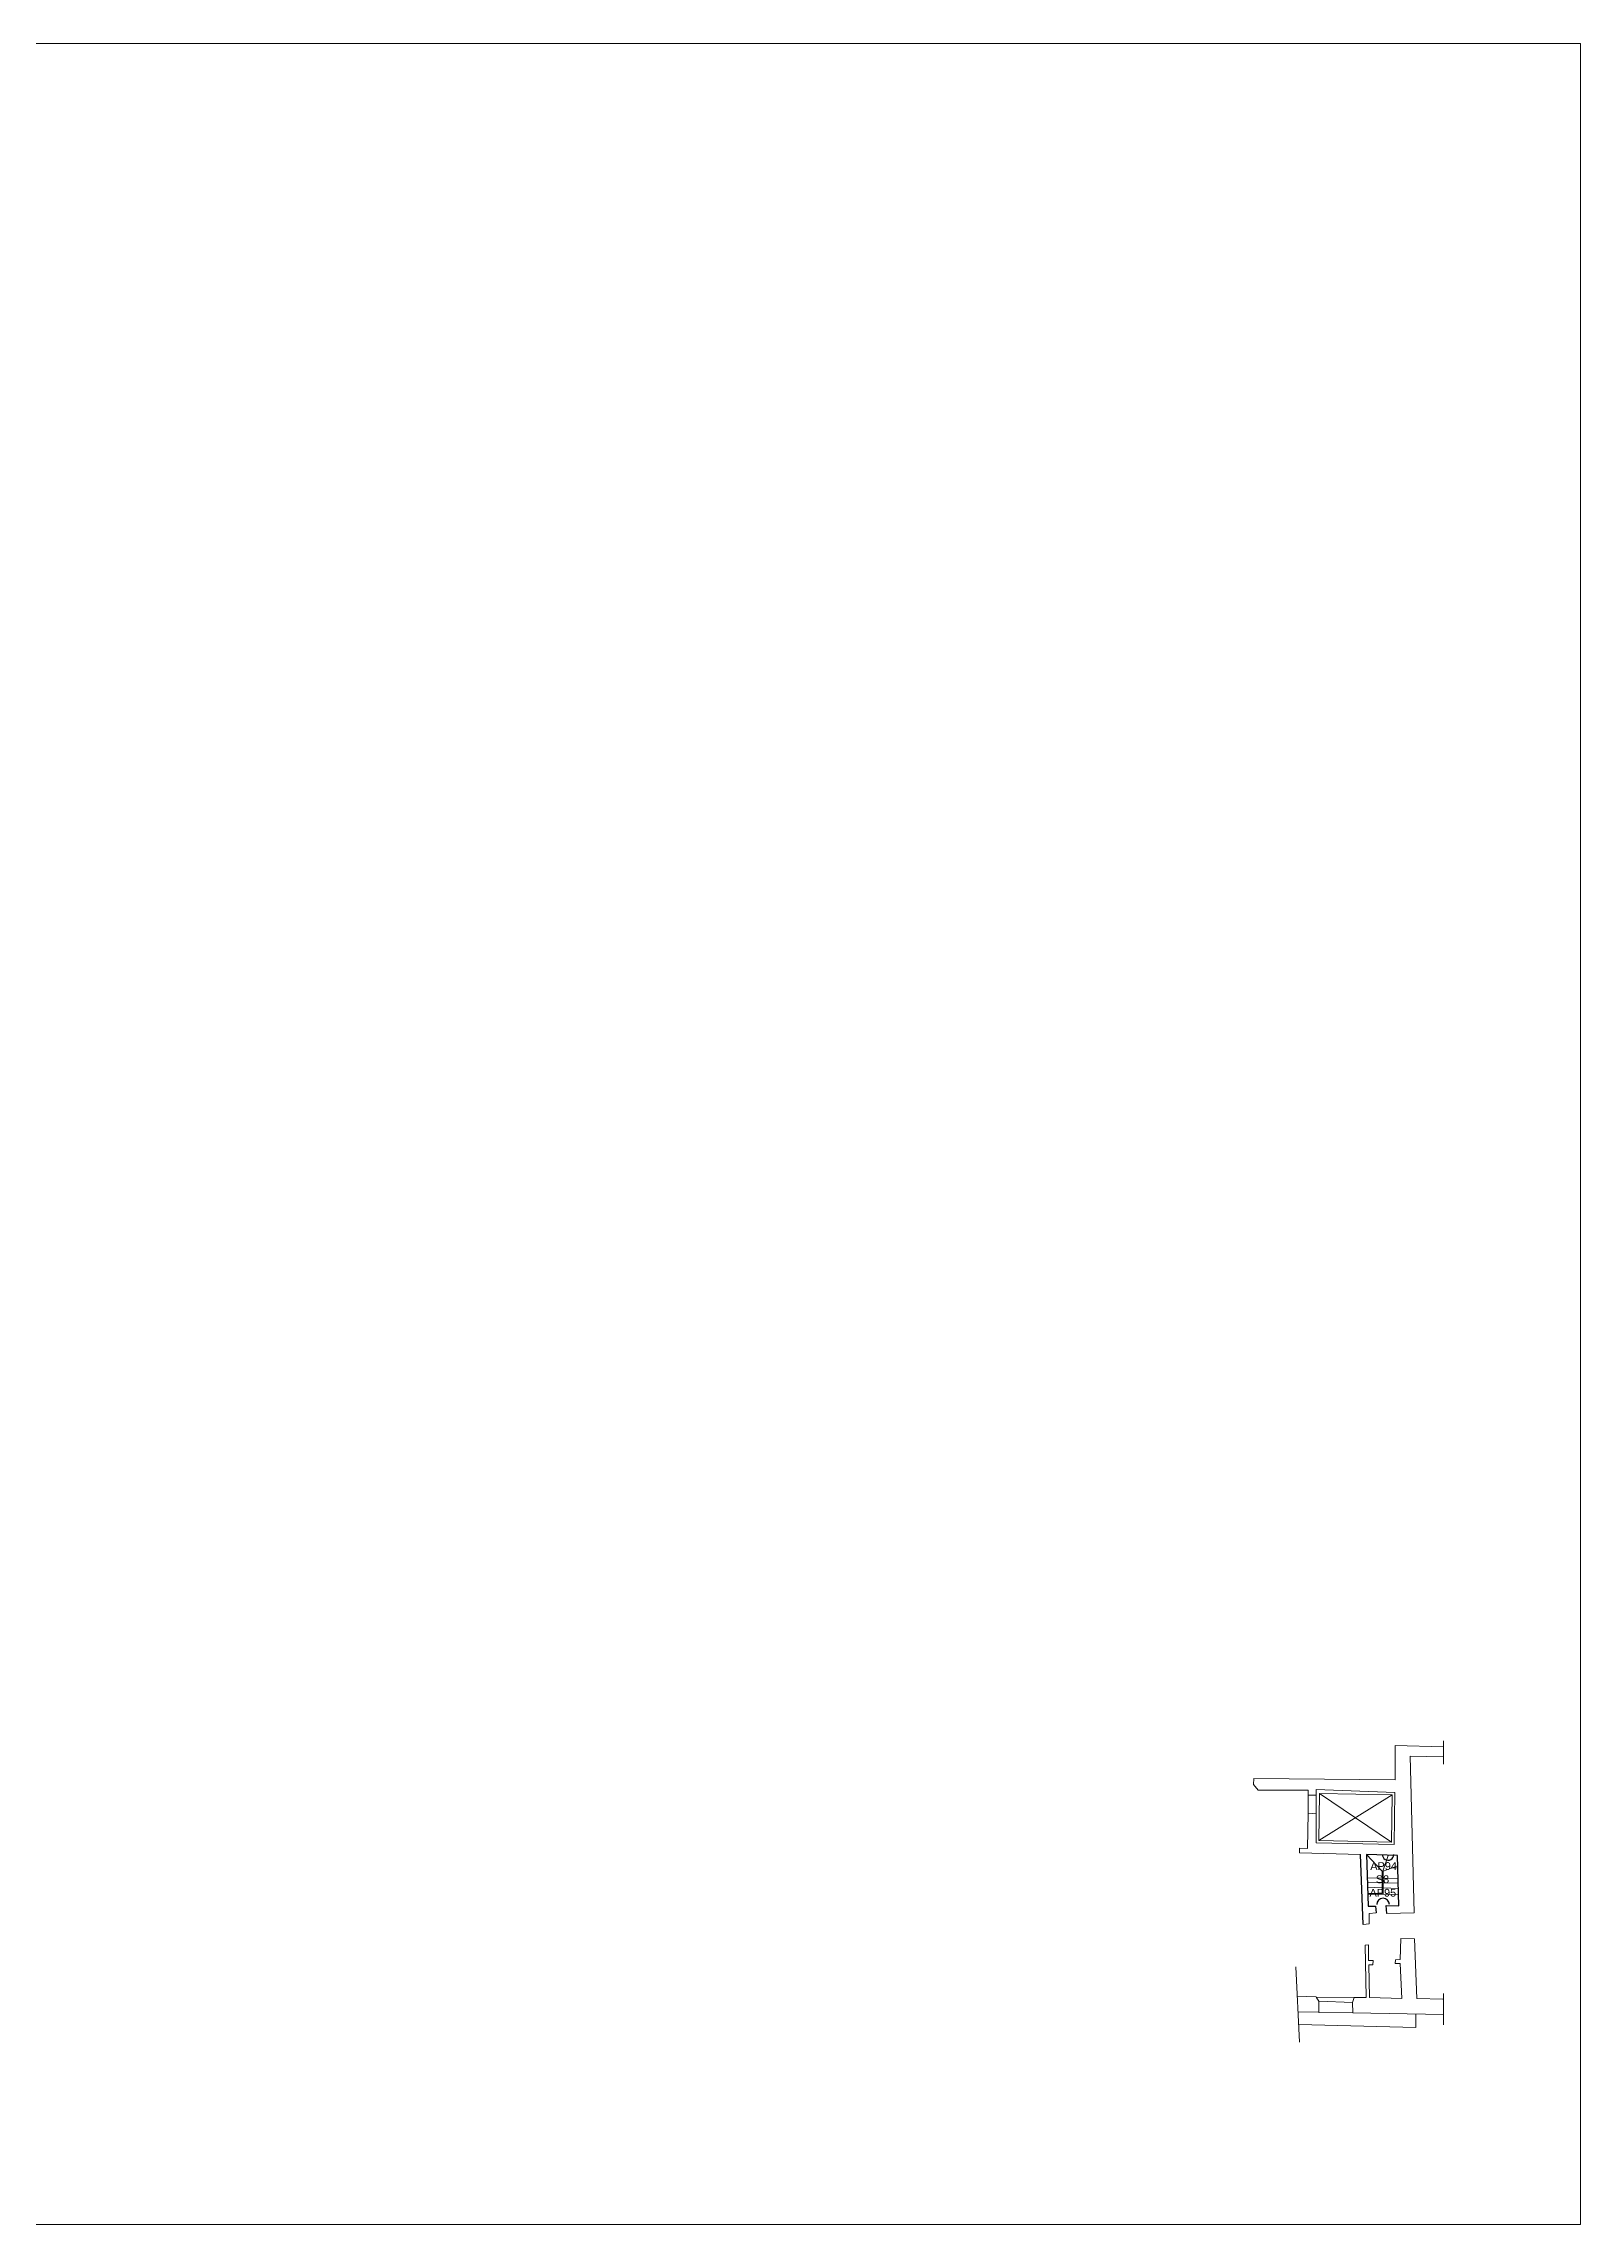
# Model space of a CAD drawing. Header units: metres. Extents: x 14 to 11854, y -8380 to 20.
# Drawn here: x 5934 to 11854, y -8380 to 20 of the extents above; entities that cross this region are included whole.
import ezdxf

# ---------------------------------------------------------------- set-up
doc = ezdxf.new("R2010")
doc.units = ezdxf.units.M
doc.header["$LTSCALE"] = 0.0125
doc.layers.add('CODICE LAMPADINE', color=150, linetype='Continuous')
for name, color, linetype, lineweight in [('LAMPADINE', 30, 'Continuous', 30), ('MURI', 7, 'Continuous', 9), ('VANI', 66, 'Continuous', 9)]:
    doc.layers.add(name, color=color, linetype=linetype, lineweight=lineweight)
doc.styles.add('ducale_200', font='ARIAL.TTF', dxfattribs={"height": 1})
doc.styles.get("Standard").update_dxf_attribs({"font": 'romans.shx'})

msp = doc.modelspace()

# ---------------------------------------------------------------- linework, layer by layer
at = {"layer": 'LAMPADINE'}
for centre, radius, start, end in [((11113.4, -6955.5), 21.9, 179.20654, 359.20654), ((11094.1, -7148.1), 24.3, 359.59075, 179.59075)]:
    msp.add_arc(centre, radius, start, end, dxfattribs=at)
at = {"layer": 'MURI'}
for p, q in [((11140.9, -6667.7), (11140.9, -6535.6)), ((11140.9, -6535.6), (11326.6, -6540.3)), ((11326.6, -6517.8), (11326.6, -6607.2)), ((11326.6, -6579.7), (11198.6, -6576.6)), ((11198.6, -6576.6), (11213.8, -7180.6)), ((10594.6, -6685.9), (10596.1, -6663.1)), ((10612.8, -6707.1), (10594.6, -6685.9)), ((10596.1, -6663.1), (11140.9, -6667.7)), ((10805.5, -6707.1), (10612.8, -6707.1)), ((10805.5, -6726.9), (10805.5, -6707.1)), ((11139.4, -6716.2), (10835.9, -6705.6)), ((10835.9, -6705.6), (10835.9, -6726.9)), ((11136.4, -6916.6), (11139.4, -6716.2)), ((10802.5, -6931.7), (10805.5, -6796.7)), ((10835.9, -6726.9), (10805.5, -6726.9)), ((10805.5, -6796.7), (10835.9, -6798.2)), ((10835.9, -6798.2), (10835.9, -6910.5)), ((10772.1, -6949.6), (10772.1, -6931.5)), ((10772.1, -6931.5), (10802.5, -6931.7)), ((11007.4, -6956), (10772.1, -6949.6)), ((10835.9, -6910.5), (11136.4, -6916.6)), ((11040.7, -7223.1), (11018, -7224.6)), ((11068.1, -7180.6), (11040.7, -7182.1)), ((11040.7, -7182.1), (11040.7, -7223.1)), ((11213.8, -7180.6), (11109, -7182.1)), ((11038.2, -7303.5), (11024.6, -7305)), ((11024.6, -7305), (11029.1, -7506.8)), ((11038.2, -7364.2), (11038.2, -7303.5)), ((11162.2, -7279.3), (11160.6, -7359.7)), ((11215.3, -7280.8), (11162.2, -7279.3)), ((11224.4, -7509.9), (11215.3, -7280.8)), ((10758.4, -7387.8), (10772.6, -7677.7)), ((11056.5, -7364.2), (11038.2, -7364.2)), ((11039.8, -7380.9), (11054.9, -7380.9)), ((11041.3, -7506.8), (11039.8, -7380.9)), ((11054.9, -7380.9), (11056.5, -7364.2)), ((11142.4, -7361.2), (11140.9, -7374.9)), ((11140.9, -7374.9), (11160.6, -7374.9)), ((11160.6, -7359.7), (11142.4, -7361.2)), ((11160.6, -7374.9), (11166.7, -7509.9)), ((10836.3, -7503.8), (10764, -7501.6)), ((10846.9, -7520.5), (10836.9, -7504.9)), ((10846.9, -7564), (10846.9, -7520.5)), ((10983.1, -7506.4), (10975.9, -7525.1)), ((10975.9, -7525.1), (10977.4, -7565.1)), ((10983.1, -7506.4), (11029.1, -7506.8)), ((11166.7, -7509.9), (11041.3, -7506.8)), ((11326.1, -7513), (11224.4, -7509.9)), ((11326.6, -7514.3), (11326.1, -7513)), ((11326.6, -7490.3), (11326.6, -7612.1)), ((10766.9, -7561), (10846.9, -7563.1)), ((10977.4, -7565.1), (11326.6, -7572))]:
    msp.add_line(p, q, dxfattribs=at)
at = {"layer": 'MURI', "linetype": 'ByBlock', "lineweight": 30}
for p, q in [((11018, -7224.6), (11007.4, -6956)), ((11150, -6959.1), (11030.1, -6956)), ((11030.1, -6956), (11036.3, -7154.8)), ((11154.6, -7153.3), (11150, -6959.1)), ((11036.3, -7154.8), (11065, -7154.8)), ((11065, -7154.8), (11068.1, -7180.6)), ((11109, -7182.1), (11106, -7151.8)), ((11106, -7151.8), (11154.6, -7153.3))]:
    msp.add_line(p, q, dxfattribs=at)
at = {"layer": 'MURI', "color": 252}
for p, q in [((10836.9, -7504.9), (10983.1, -7506.4)), ((10975.9, -7525.1), (10846.9, -7520.5)), ((10846.9, -7564), (10977.4, -7565.5))]:
    msp.add_line(p, q, dxfattribs=at)
at = {"layer": 'MURI', "linetype": 'Continuous', "ltscale": 0.1}
msp.add_lwpolyline([(14.2, 19.8), (11854.2, 19.8), (11854.2, -8380.2), (14.2, -8380.2)], close=True, dxfattribs=at)
at = {"layer": 'MURI', "color": 252}
for points in [[(10805.5, -6726.9), (10805.5, -6796.7)], [(10835.9, -6726.9), (10835.9, -6798.2)], [(11128.8, -6725.3), (11127.2, -6907.5), (10846.5, -6901.4), (10849.5, -6720.8), (11128.8, -6725.3)], [(11128.8, -6725.3), (10846.5, -6901.4)], [(11127.2, -6907.5), (10849.5, -6720.8)], [(11091.1, -7019.5), (11030.4, -6956)], [(11092.9, -7019.5), (11113.9, -6958.9)], [(11091, -7046.7), (11032.9, -7045.5)], [(11034.9, -7109.3), (11094.5, -7108.8), (11094.6, -7019.5), (11091.1, -7019.5), (11091, -7105.3), (11034.8, -7105.7)], [(11094.6, -7019.5), (11151, -6999.4)], [(11094.6, -7047), (11152.1, -7048)], [(11091, -7063.7), (11033.4, -7061.6)], [(11091, -7083.2), (11034, -7081.6)], [(11094.5, -7108.8), (11153.5, -7109.4)], [(11094.6, -7064.1), (11152.5, -7066)], [(11094.6, -7083.9), (11153, -7086)]]:
    msp.add_lwpolyline(points, dxfattribs=at)
at = {"layer": 'MURI'}
for points in [[(11326.1, -7513), (11326.6, -7513)], [(11219.8, -7570.1), (11220.3, -7621.7), (10769.3, -7610.4)]]:
    msp.add_lwpolyline(points, dxfattribs=at)

# ---------------------------------------------------------------- texts
at = {"layer": 'CODICE LAMPADINE', "char_height": 30, "width": 1534, "attachment_point": 1, "style": 'ducale_200'}
for s, insert in [('AP94', (11044.9, -6985)), ('AP95', (11042, -7087.7))]:
    msp.add_mtext(s, dxfattribs=dict(at, insert=insert))
at = {"layer": 'VANI', "color": 151, "linetype": 'Continuous', "insert": (11066.3, -7035.9), "char_height": 30, "width": 2778.72, "attachment_point": 1}
msp.add_mtext('{\\fArial|b0|i0|c0|p34;S8}', dxfattribs=at)

doc.saveas('drawing.dxf')
